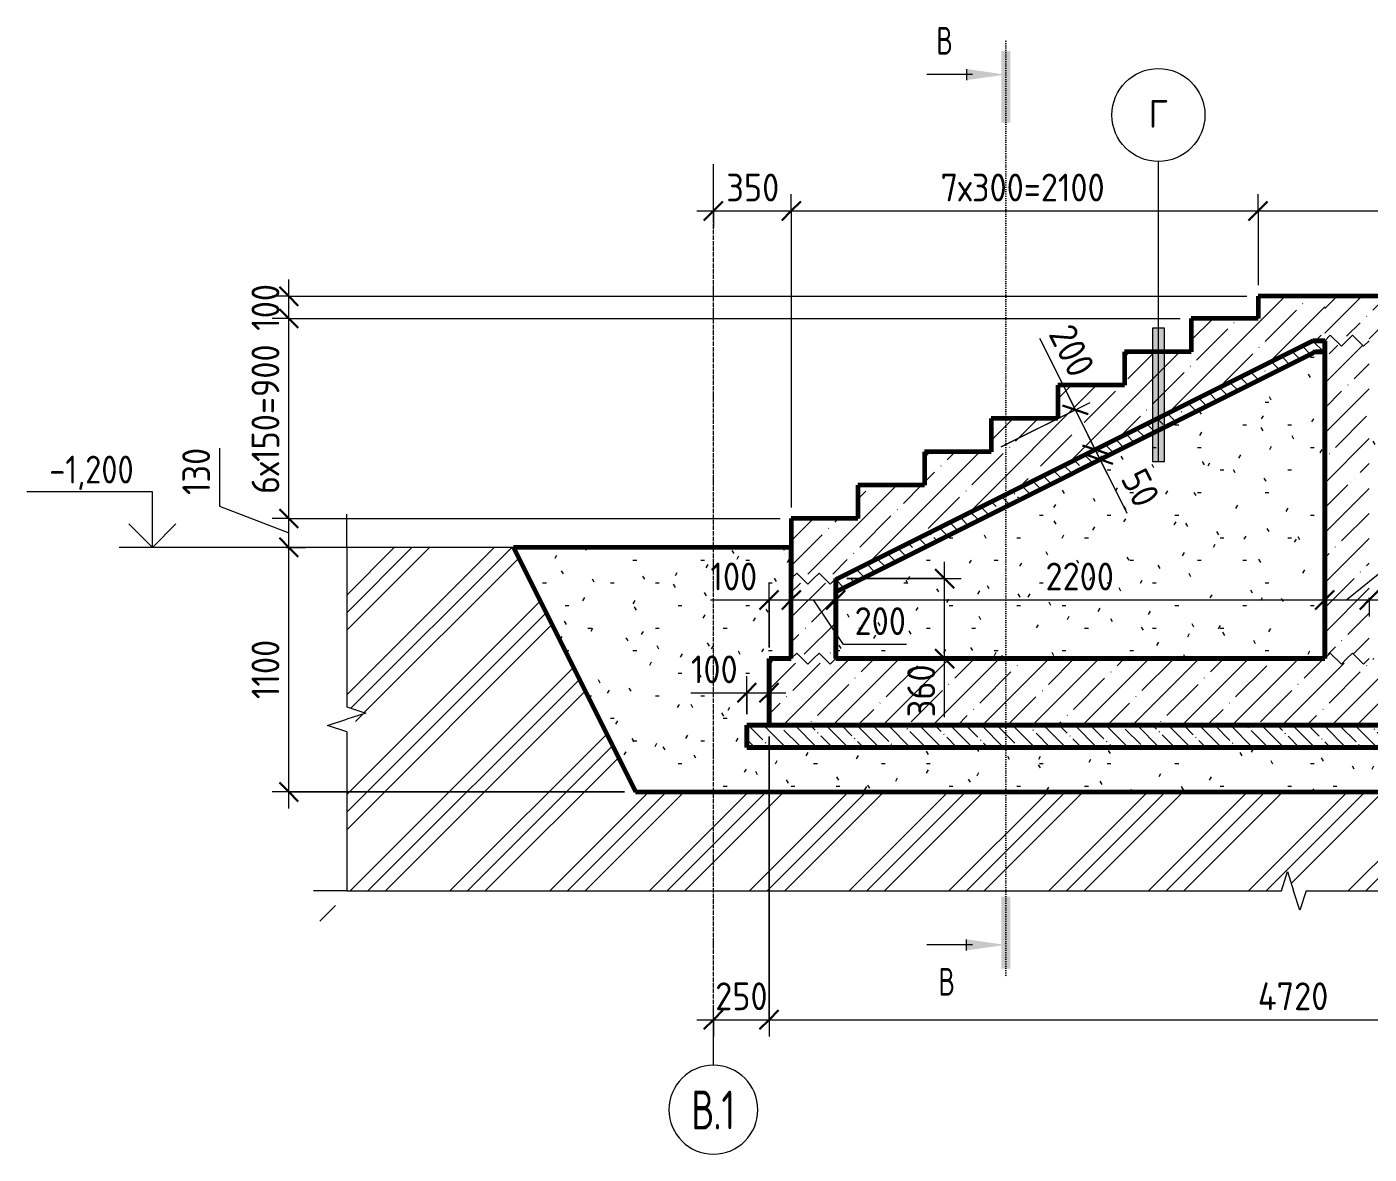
# Model space of a CAD drawing. Header units: millimetres. Extents: x 28039 to 90908, y -4005 to 79300.
# Drawn here: x 57591 to 63630, y -3930 to 1143 of the extents above; entities that cross this region are included whole.
import ezdxf

# ---------------------------------------------------------------- set-up
doc = ezdxf.new("R2010")
doc.units = ezdxf.units.MM
doc.linetypes.add('02 Штрихпунктирная _20 мм_', pattern=[25, 20, -2.5, 0, -2.5])
doc.linetypes.add('04 Пунктир 10мм', pattern=[10, 0, -10])
for name, color, linetype, lineweight in [('AA_Dim', 7, 'Continuous', 9), ('AA_Dim-50', 7, 'Continuous', 9), ('AA_Oformlenie', 7, 'Continuous', 9), ('AA_Razrez', 7, 'Continuous', 9), ('AA_Vinoska', 7, 'Continuous', 9), ('AA_Visotnaya otmetka', 7, 'Continuous', 9), ('AF_Stena', 7, 'Continuous', 9), ('Оси', 7, 'Continuous', 9)]:
    doc.layers.add(name, color=color, linetype=linetype, lineweight=lineweight)
for name, color, linetype, lineweight, true_color in [('AF_Perekritie', 7, 'Continuous', 60, 0x006a35), ('AF_Perekritie_Грунт', 7, 'Continuous', 60, 0x006a35), ('AF_Perekritie_Опалубка', 7, 'Continuous', 60, 0x006a35), ('AF_Stena_Опалубка', 7, 'Continuous', 20, 0x0063c6), ('KR_Fundament', 7, 'Continuous', 20, 0x804000)]:
    doc.layers.add(name, color=color, linetype=linetype, lineweight=lineweight, true_color=true_color)
doc.styles.add('GOST Common_1', font='GOST_Common.ttf', dxfattribs={"height": 125})
doc.styles.add('ISOCPEUR', font='isocpeur.TTF', dxfattribs={"width": 0.7, "height": 125})
doc.styles.add('ISOCPEUR_1', font='isocpeur.TTF', dxfattribs={"width": 0.9, "height": 125})
doc.styles.add('ISOCPEUR_2', font='isocpeur.TTF', dxfattribs={"width": 0.85, "height": 125})
doc.styles.add('ISOCPEUR_3', font='isocpeur.TTF', dxfattribs={"width": 0.7, "height": 175})
doc.dimstyles.new('00_Точн_3_знака__прозр_', dxfattribs={"dimscale": 304.8, "dimtxt": 125.344371, "dimasz": 0.278871, "dimexe": 0.246063, "dimexo": 0.164042, "dimgap": 0.016404, "dimtad": 1, "dimdec": 3, "dimrnd": 0.001, "dimdsep": 46, "dimtxsty": 'ISOCPEUR_1', "dimblk1": 'OBLIQUE', "dimblk2": 'OBLIQUE', "dimsah": 1, "dimcen": 0.09, "dimdle": 0.246063, "dimazin": 0, "dimtfac": 1, "dimtdec": 4, "dimtix": 1, "dimtmove": 0, "dimatfit": 3, "dimfxl": 1, "dimtvp": 1, "dimtolj": 1, "dimtzin": 0, "dimlwd": 18, "dimlwe": 18, "dimarcsym": 2})
doc.dimstyles.new('00_Точн_3_знака__прозр__1', dxfattribs={"dimscale": 304.8, "dimtxt": 125.344371, "dimasz": 0.278871, "dimexe": 0.246063, "dimexo": 0.164042, "dimgap": 0.016404, "dimtad": 1, "dimdec": 3, "dimrnd": 0.001, "dimdsep": 46, "dimtxsty": 'ISOCPEUR_1', "dimblk1": 'OBLIQUE', "dimblk2": 'OBLIQUE', "dimsah": 1, "dimcen": 0.09, "dimdle": 0.246063, "dimazin": 0, "dimtfac": 1, "dimtdec": 4, "dimtix": 1, "dimtmove": 1, "dimatfit": 3, "dimfxl": 1, "dimtvp": 1, "dimtolj": 1, "dimtzin": 0, "dimlwd": 18, "dimlwe": 18, "dimarcsym": 2})
pattern_1 = [(45, (63365.58, -750), (-112.253, 112.253), []), (45, (63477.84, -750), (-112.253, 112.253), [198.438, -39.688, 1.676, -38.011])]
pattern_2 = [(135, (63365.58, -750), (-70.0036, -70.0036), [99, -16.5, 3.3, -16.5]), (135, (63365.58, -680.04), (-70.0036, -70.0036), [])]
pattern_3 = [(0, (63365.58, -750), (406.4, 101.6), [16.764, -288.036, 16.764, -288.036, -1625.6]), (0, (63365.58, -750), (406.4, 101.6), [-609.6, 16.764, -592.836, 16.764, -288.036, -711.2]), (0, (63365.58, -750), (406.4, 101.6), [-1524, 16.764, -186.436, 16.764, -491.236]), (120, (63517.98, -699.2), (-291.1882, 301.1527), [16.764, -288.036, 16.764, -288.036, -1625.6]), (120, (63517.98, -699.2), (-291.1882, 301.1527), [-609.6, 16.764, -592.836, 16.764, -288.036, -711.2]), (120, (63517.98, -699.2), (-291.1882, 301.1527), [-1524, 16.764, -186.436, 16.764, -491.236]), (240, (63568.78, -496), (-115.2118, -402.7527), [16.764, -288.036, 16.764, -288.036, -1625.6]), (240, (63568.78, -496), (-115.2118, -402.7527), [-609.6, 16.764, -592.836, 16.764, -288.036, -711.2]), (240, (63568.78, -496), (-115.2118, -402.7527), [-1524, 16.764, -186.436, 16.764, -491.236])]

# ---------------------------------------------------------------- blocks, each defined once
blk = doc.blocks.new('Ktcnybwf - Лестница-3686718-А-А Опл')
at = {"layer": 'AF_Perekritie', "lineweight": 9}
h = blk.add_hatch(dxfattribs=at)
h.set_pattern_fill('FP_4', style=0, pattern_type=2)
h.set_pattern_definition([(45, (-31944.48, -750), (-112.253, 112.253), []), (45, (-31832.23, -750), (-112.253, 112.253), [198.438, -39.688, 1.676, -38.011])])
h.paths.add_polyline_path([(-34080.1, -1343.6), (-31932.8, -270), (-31880.1, -270), (-31880.1, -70), (-32180.1, -70), (-32180.1, -170), (-32480.1, -170), (-32480.1, -320), (-32780.1, -320), (-32780.1, -470), (-33080.1, -470), (-33080.1, -620), (-33380.1, -620), (-33380.1, -770), (-33680.1, -770), (-33680.1, -920), (-33980.1, -920), (-33980.1, -1070), (-34280.1, -1070), (-34280.1, -1320), (-34080.1, -1320), (-34080.1, -1340)])
at = {"layer": 'AF_Perekritie'}
for p, q in [((-31880.1, -70), (-32180.1, -70)), ((-32180.1, -70), (-32180.1, -170)), ((-32180.1, -170), (-32480.1, -170)), ((-32480.1, -170), (-32480.1, -320)), ((-34080.1, -1343.6), (-31932.8, -270)), ((-31932.8, -270), (-31880.1, -270)), ((-32480.1, -320), (-32780.1, -320)), ((-32780.1, -320), (-32780.1, -470)), ((-32780.1, -470), (-33080.1, -470)), ((-33080.1, -470), (-33080.1, -620)), ((-33080.1, -620), (-33380.1, -620)), ((-33380.1, -620), (-33380.1, -770)), ((-33380.1, -770), (-33680.1, -770)), ((-33680.1, -770), (-33680.1, -920)), ((-33680.1, -920), (-33980.1, -920)), ((-33980.1, -920), (-33980.1, -1070)), ((-33980.1, -1070), (-34280.1, -1070)), ((-34280.1, -1070), (-34280.1, -1340)), ((-34080.1, -1340), (-34080.1, -1343.6))]:
    blk.add_line(p, q, dxfattribs=at)
blk = doc.blocks.new('011_ЛинияОбрыва _ЭлУзла_Линия_ - Тип 1-3689518-А-А Опл')
at = {"layer": 'AA_Oformlenie'}
for p, q in [((-36280.1, -1200), (-36280.1, -1917.7)), ((-36280.1, -2029), (-36280.1, -2745.5))]:
    blk.add_line(p, q, dxfattribs=at)
blk = doc.blocks.new('011_ЛинияОбрыва _ЭлУзла_Линия_ - Тип 1-3711633-А-А Опл')
at = {"layer": 'AA_Oformlenie'}
for p, q in [((-36280.1, -2745.5), (-32075.1, -2745.5)), ((-31963.8, -2745.5), (-28060.1, -2745.5))]:
    blk.add_line(p, q, dxfattribs=at)
blk = doc.blocks.new('Последовательность узлов - 3мм масшт50 маскировка-904230-А-А Опл')
at = {"layer": 'AA_Oformlenie'}
for p, q in [((-34280.1, -1700), (-34255.1, -1675)), ((-34205.1, -1725), (-34255.1, -1675)), ((-34180.1, -1700), (-34155.1, -1675)), ((-34105.1, -1725), (-34155.1, -1675)), ((-34180.1, -1700), (-34205.1, -1725)), ((-34080.1, -1700), (-34105.1, -1725))]:
    blk.add_line(p, q, dxfattribs=at)
blk = doc.blocks.new('Разрез - Номер узла_ сзади-394133-А-А Опл')
at = {"layer": 'AA_Razrez'}
for points in [[(-33294.3, -2771.8), (-33334.2, -2771.8), (-33334.2, -3094.6), (-33294.3, -3094.6)], [(-33491.2, -2963.5), (-33491.2, -3013.1), (-33314.5, -2988.3)]]:
    blk.add_hatch(color=256, dxfattribs=at).paths.add_polyline_path(points)
for p, q in [((-33464.5, -2988.3), (-33669.4, -2988.3)), ((-33491.2, -3013.1), (-33491.2, -2963.5))]:
    blk.add_line(p, q, dxfattribs=at)
blk = doc.blocks.new('Разрез - Номер узла_ спереди-394134-А-А Опл')
at = {"layer": 'AA_Razrez'}
for points in [[(-33294.3, 711.2), (-33334.2, 711.2), (-33334.2, 1034.1), (-33294.3, 1034.1)], [(-33491.2, 902.9), (-33491.2, 952.5), (-33314.5, 927.7)]]:
    blk.add_hatch(color=256, dxfattribs=at).paths.add_polyline_path(points)
for p, q in [((-33464.5, 927.7), (-33669.4, 927.7)), ((-33491.2, 952.5), (-33491.2, 902.9))]:
    blk.add_line(p, q, dxfattribs=at)
blk = doc.blocks.new('Высотные отметки - Стрелка вверх-400292-А-А Опл')
at = {"layer": 'AA_Vinoska'}
for p, q in [((-37154, -950), (-37719, -950)), ((-37154, -1200), (-37154, -950)), ((-37154, -1200), (-37260.1, -1093.9)), ((-37154, -1200), (-37048, -1093.9)), ((-37004, -1200), (-37304, -1200))]:
    blk.add_line(p, q, dxfattribs=at)
blk = doc.blocks.new('DIMBLOCK37-А-А Опл')
at = {"layer": 'AA_Dim-50', "color": 30, "lineweight": 18, "true_color": 0xff8000, "transparency": 16777216}
for p, q in [((60930, -2050), (60930, -3399.9)), ((60930, -3324.9), (60930, -2050)), ((60680, -3314.8), (60680, -3399.9)), ((60680, -3324.9), (60680, -3314.8)), ((60605, -3324.9), (60930, -3324.9))]:
    blk.add_line(p, q, dxfattribs=at)
at = {"layer": 'AA_Dim-50', "color": 30, "lineweight": 30, "true_color": 0xff8000, "transparency": 16777216}
for p, q in [((60680, -3324.9), (60722.5, -3282.4)), ((60930, -3324.9), (60972.5, -3282.4)), ((60680, -3324.9), (60637.5, -3367.4)), ((60930, -3324.9), (60887.5, -3367.4))]:
    blk.add_line(p, q, dxfattribs=at)
at = {"layer": 'AA_Dim-50', "color": 0, "lineweight": 18, "transparency": 16777216, "insert": (60687.9, -3157.1), "char_height": 125, "width": 280.961, "attachment_point": 1, "line_spacing_factor": 1.135194, "style": 'ISOCPEUR_1'}
blk.add_mtext('250', dxfattribs=at)
blk = doc.blocks.new('_Oblique')
at = {"color": 0, "linetype": 'ByBlock', "lineweight": -2}
blk.add_line((-0.5, -0.5), (0.5, 0.5), dxfattribs=at)
blk = doc.blocks.new('DIMBLOCK38-А-А Опл')
at = {"layer": 'AA_Dim-50', "color": 30, "lineweight": 18, "true_color": 0xff8000, "transparency": 16777216}
for p, q in [((60930, -2050), (60930, -3399.9)), ((60930, -3324.9), (60930, -2050)), ((65650, -2050), (65650, -3399.9)), ((65650, -3324.9), (65650, -2050)), ((60930, -3324.9), (65650, -3324.9))]:
    blk.add_line(p, q, dxfattribs=at)
at = {"layer": 'AA_Dim-50', "color": 30, "lineweight": 30, "true_color": 0xff8000, "transparency": 16777216}
for p, q in [((60930, -3324.9), (60972.5, -3282.4)), ((65650, -3324.9), (65692.5, -3282.4)), ((60930, -3324.9), (60887.5, -3367.4)), ((65650, -3324.9), (65607.5, -3367.4))]:
    blk.add_line(p, q, dxfattribs=at)
at = {"layer": 'AA_Dim-50', "color": 0, "lineweight": 18, "transparency": 16777216, "insert": (63129.2, -3157.1), "char_height": 125, "width": 385.966, "attachment_point": 1, "line_spacing_factor": 1.135194, "style": 'ISOCPEUR_1'}
blk.add_mtext('4720', dxfattribs=at)
blk = doc.blocks.new('DIMBLOCK40-А-А Опл')
at = {"layer": 'AA_Dim-50', "color": 30, "lineweight": 18, "true_color": 0xff8000, "transparency": 16777216}
for p, q in [((58769.7, -2375), (58769.7, -1125)), ((58759.6, -1200), (58844.7, -1200)), ((58769.7, -1200), (58809.9, -1200)), ((60280, -2300), (58694.7, -2300)), ((58769.7, -2300), (60280, -2300))]:
    blk.add_line(p, q, dxfattribs=at)
at = {"layer": 'AA_Dim-50', "color": 30, "lineweight": 30, "true_color": 0xff8000, "transparency": 16777216}
for p, q in [((58769.7, -1200), (58727.2, -1157.5)), ((58769.7, -1200), (58812.2, -1242.5)), ((58769.7, -2300), (58727.2, -2257.5)), ((58769.7, -2300), (58812.2, -2342.5))]:
    blk.add_line(p, q, dxfattribs=at)
at = {"layer": 'AA_Dim-50', "color": 0, "lineweight": 18, "transparency": 16777216, "insert": (58601.9, -1882.4), "char_height": 125, "width": 317.854, "attachment_point": 1, "rotation": 90, "line_spacing_factor": 1.135194, "style": 'ISOCPEUR_1'}
blk.add_mtext('1100', dxfattribs=at)
blk = doc.blocks.new('DIMBLOCK41-А-А Опл')
at = {"layer": 'AA_Dim-50', "color": 30, "lineweight": 18, "true_color": 0xff8000, "transparency": 16777216}
for p, q in [((58458.1, -753.8), (58458.1, -1014.3)), ((58458.1, -1014.3), (58769.7, -1135)), ((58769.7, -1070), (58694.7, -1070)), ((58769.7, -1275), (58769.7, -1070)), ((58769.7, -1070), (60980, -1070)), ((58769.7, -1200), (58844.7, -1200)), ((58769.7, -1200), (58809.9, -1200))]:
    blk.add_line(p, q, dxfattribs=at)
at = {"layer": 'AA_Dim-50', "color": 30, "lineweight": 30, "true_color": 0xff8000, "transparency": 16777216}
for p, q in [((58769.7, -1070), (58727.2, -1027.5)), ((58769.7, -1070), (58812.2, -1112.5)), ((58769.7, -1200), (58727.2, -1157.5)), ((58769.7, -1200), (58812.2, -1242.5))]:
    blk.add_line(p, q, dxfattribs=at)
at = {"layer": 'AA_Dim-50', "color": 0, "lineweight": 18, "transparency": 16777216, "insert": (58290.3, -964.3), "char_height": 125, "width": 252.581, "attachment_point": 1, "rotation": 90, "line_spacing_factor": 1.135194, "style": 'ISOCPEUR_1'}
blk.add_mtext('130', dxfattribs=at)
blk = doc.blocks.new('_None')
blk = doc.blocks.new('DIMBLOCK42-А-А Опл')
at = {"layer": 'AA_Dim-50', "color": 30, "lineweight": 30, "true_color": 0xff8000, "transparency": 16777216}
for p, q in [((58769.7, -70), (58727.2, -27.5)), ((58769.7, -70), (58812.2, -112.5)), ((58769.7, -170), (58727.2, -127.5)), ((58769.7, -170), (58812.2, -212.5)), ((58769.7, -1070), (58727.2, -1027.5)), ((58769.7, -1070), (58812.2, -1112.5))]:
    blk.add_line(p, q, dxfattribs=at)
at = {"layer": 'AA_Dim-50', "color": 30, "lineweight": 18, "true_color": 0xff8000, "transparency": 16777216}
for p, q in [((58769.7, -70), (58694.7, -70)), ((58769.7, -70), (63080, -70)), ((58769.7, -170), (58694.7, -170)), ((58769.7, -1070), (58769.7, -170)), ((58769.7, -170), (62780, -170)), ((58769.7, -1070), (58694.7, -1070)), ((58769.7, -1070), (60980, -1070))]:
    blk.add_line(p, q, dxfattribs=at)
at = {"layer": 'AA_Dim-50', "color": 0, "lineweight": 18, "transparency": 16777216, "insert": (58601.9, -959.4), "char_height": 125, "width": 814.502, "attachment_point": 1, "rotation": 90, "line_spacing_factor": 1.135194, "style": 'ISOCPEUR_1'}
blk.add_mtext('6х150=900', dxfattribs=at)
blk = doc.blocks.new('DIMBLOCK43-А-А Опл')
at = {"layer": 'AA_Dim-50', "color": 30, "lineweight": 18, "true_color": 0xff8000, "transparency": 16777216}
for p, q in [((58769.7, -170), (58769.7, 5)), ((58769.7, -70), (58694.7, -70)), ((58769.7, -70), (63080, -70)), ((58769.7, -170), (58694.7, -170)), ((58769.7, -170), (62780, -170))]:
    blk.add_line(p, q, dxfattribs=at)
at = {"layer": 'AA_Dim-50', "color": 30, "lineweight": 30, "true_color": 0xff8000, "transparency": 16777216}
for p, q in [((58769.7, -70), (58727.2, -27.5)), ((58769.7, -70), (58812.2, -112.5)), ((58769.7, -170), (58727.2, -127.5)), ((58769.7, -170), (58812.2, -212.5))]:
    blk.add_line(p, q, dxfattribs=at)
at = {"layer": 'AA_Dim-50', "color": 0, "lineweight": 18, "transparency": 16777216, "insert": (58601.9, -225.2), "char_height": 125, "width": 252.581, "attachment_point": 1, "rotation": 90, "line_spacing_factor": 1.135194, "style": 'ISOCPEUR_1'}
blk.add_mtext('100', dxfattribs=at)
blk = doc.blocks.new('DIMBLOCK44-А-А Опл')
at = {"layer": 'AA_Dim-50', "color": 30, "lineweight": 18, "true_color": 0xff8000, "transparency": 16777216}
for p, q in [((60830, -1950), (60830, -1778.9)), ((60578.6, -1853.9), (60839, -1853.9)), ((60755, -1853.9), (61005, -1853.9)), ((60830, -1853.9), (60830, -1950)), ((60839, -1853.9), (60880, -1853.9)), ((60930, -1843.8), (60930, -1928.9)), ((60930, -1853.9), (60930, -1843.8))]:
    blk.add_line(p, q, dxfattribs=at)
at = {"layer": 'AA_Dim-50', "color": 30, "lineweight": 30, "true_color": 0xff8000, "transparency": 16777216}
for p, q in [((60830, -1853.9), (60872.5, -1811.4)), ((60930, -1853.9), (60972.5, -1811.4)), ((60830, -1853.9), (60787.5, -1896.4)), ((60930, -1853.9), (60887.5, -1896.4))]:
    blk.add_line(p, q, dxfattribs=at)
at = {"layer": 'AA_Dim-50', "color": 0, "lineweight": 18, "transparency": 16777216, "insert": (60578.6, -1686.1), "char_height": 125, "width": 252.581, "attachment_point": 1, "line_spacing_factor": 1.135194, "style": 'ISOCPEUR_1'}
blk.add_mtext('100', dxfattribs=at)
blk = doc.blocks.new('DIMBLOCK46-А-А Опл')
at = {"layer": 'AA_Dim-50', "color": 30, "lineweight": 18, "true_color": 0xff8000, "transparency": 16777216}
for p, q in [((61030, 314.2), (61030, 389.2)), ((60605, 314.2), (61030, 314.2)), ((60680, 314.2), (60680, 324.3)), ((60680, 314.2), (60680, 239.2)), ((61030, 314.2), (61030, -1020))]:
    blk.add_line(p, q, dxfattribs=at)
at = {"layer": 'AA_Dim-50', "color": 30, "lineweight": 30, "true_color": 0xff8000, "transparency": 16777216}
for p, q in [((60680, 314.2), (60637.5, 271.7)), ((60680, 314.2), (60722.5, 356.7)), ((61030, 314.2), (60987.5, 271.7)), ((61030, 314.2), (61072.5, 356.7))]:
    blk.add_line(p, q, dxfattribs=at)
at = {"layer": 'AA_Dim-50', "color": 0, "lineweight": 18, "transparency": 16777216, "insert": (60737.9, 482), "char_height": 125, "width": 280.961, "attachment_point": 1, "line_spacing_factor": 1.135194, "style": 'ISOCPEUR_1'}
blk.add_mtext('350', dxfattribs=at)
blk = doc.blocks.new('DIMBLOCK47-А-А Опл')
at = {"layer": 'AA_Dim-50', "color": 30, "lineweight": 18, "true_color": 0xff8000, "transparency": 16777216}
for p, q in [((61030, 314.2), (61030, 389.2)), ((63130, 314.2), (63130, 389.2)), ((65550, 314.2), (65550, 389.2)), ((61030, 314.2), (63130, 314.2)), ((61030, 314.2), (61030, -1020)), ((63130, 314.2), (63130, -20)), ((65550, 314.2), (65550, -220))]:
    blk.add_line(p, q, dxfattribs=at)
at = {"layer": 'AA_Dim-50', "color": 30, "lineweight": 30, "true_color": 0xff8000, "transparency": 16777216}
for p, q in [((61030, 314.2), (60987.5, 271.7)), ((61030, 314.2), (61072.5, 356.7)), ((63130, 314.2), (63087.5, 271.7)), ((63130, 314.2), (63172.5, 356.7)), ((65550, 314.2), (65507.5, 271.7)), ((65550, 314.2), (65592.5, 356.7))]:
    blk.add_line(p, q, dxfattribs=at)
at = {"layer": 'AA_Dim-50', "color": 0, "lineweight": 18, "transparency": 16777216, "insert": (61701.6, 482), "char_height": 125, "width": 908.155, "attachment_point": 1, "line_spacing_factor": 1.135194, "style": 'ISOCPEUR_1'}
blk.add_mtext('7х300=2100', dxfattribs=at)
blk = doc.blocks.new('DIMBLOCK48-А-А Опл')
at = {"layer": 'AA_Dim-50', "color": 30, "lineweight": 18, "true_color": 0xff8000, "transparency": 16777216}
for p, q in [((63130, 314.2), (63130, 389.2)), ((65550, 314.2), (65550, 389.2)), ((63130, 314.2), (65550, 314.2)), ((63130, 314.2), (63130, -20)), ((65550, 314.2), (65550, -220)), ((66680, 314.2), (66680, 324.3)), ((66680, 314.2), (66680, 239.2))]:
    blk.add_line(p, q, dxfattribs=at)
at = {"layer": 'AA_Dim-50', "color": 30, "lineweight": 30, "true_color": 0xff8000, "transparency": 16777216}
for p, q in [((63130, 314.2), (63087.5, 271.7)), ((63130, 314.2), (63172.5, 356.7)), ((65550, 314.2), (65507.5, 271.7)), ((65550, 314.2), (65592.5, 356.7)), ((66680, 314.2), (66637.5, 271.7)), ((66680, 314.2), (66722.5, 356.7))]:
    blk.add_line(p, q, dxfattribs=at)
at = {"layer": 'AA_Dim-50', "color": 0, "lineweight": 18, "transparency": 16777216, "insert": (64179.2, 482), "char_height": 125, "width": 385.966, "attachment_point": 1, "line_spacing_factor": 1.135194, "style": 'ISOCPEUR_1'}
blk.add_mtext('2420', dxfattribs=at)
blk = doc.blocks.new('DIMBLOCK50-А-А Опл')
at = {"layer": 'AA_Dim-50', "color": 30, "lineweight": 18, "true_color": 0xff8000, "transparency": 16777216}
for p, q in [((60930, -1650), (60930, -1361.1)), ((60666.4, -1436.1), (60926.9, -1436.1)), ((60855, -1436.1), (61030, -1436.1)), ((60926.9, -1436.1), (60980, -1436.1)), ((60930, -1436.1), (60930, -1650)), ((61030, -1426), (61030, -1511.1)), ((61030, -1436.1), (61030, -1426))]:
    blk.add_line(p, q, dxfattribs=at)
at = {"layer": 'AA_Dim-50', "color": 30, "lineweight": 30, "true_color": 0xff8000, "transparency": 16777216}
for p, q in [((60930, -1436.1), (60887.5, -1478.6)), ((60930, -1436.1), (60972.5, -1393.6)), ((61030, -1436.1), (60987.5, -1478.6)), ((61030, -1436.1), (61072.5, -1393.6))]:
    blk.add_line(p, q, dxfattribs=at)
at = {"layer": 'AA_Dim-50', "color": 0, "lineweight": 18, "transparency": 16777216, "insert": (60666.4, -1268.3), "char_height": 125, "width": 252.581, "attachment_point": 1, "line_spacing_factor": 1.135194, "style": 'ISOCPEUR_1'}
blk.add_mtext('100', dxfattribs=at)
blk = doc.blocks.new('DIMBLOCK51-А-А Опл')
at = {"layer": 'AA_Dim-50', "color": 30, "lineweight": 30, "true_color": 0xff8000, "transparency": 16777216}
for p, q in [((61030, -1436.1), (60987.5, -1478.6)), ((61030, -1436.1), (61072.5, -1393.6)), ((61230, -1436.1), (61187.5, -1478.6)), ((61230, -1436.1), (61272.5, -1393.6))]:
    blk.add_line(p, q, dxfattribs=at)
at = {"layer": 'AA_Dim-50', "color": 30, "lineweight": 18, "true_color": 0xff8000, "transparency": 16777216}
for p, q in [((61030, -1426), (61030, -1511.1)), ((61030, -1436.1), (61030, -1426)), ((61030, -1436.1), (61230, -1436.1)), ((61265.1, -1636.8), (61130, -1436.1)), ((61230, -1426), (61230, -1511.1)), ((61230, -1436.1), (61230, -1426)), ((61549.2, -1636.8), (61265.1, -1636.8))]:
    blk.add_line(p, q, dxfattribs=at)
at = {"layer": 'AA_Dim-50', "color": 0, "lineweight": 18, "transparency": 16777216, "insert": (61315.1, -1469), "char_height": 125, "width": 280.961, "attachment_point": 1, "line_spacing_factor": 1.135194, "style": 'ISOCPEUR_1'}
blk.add_mtext('200', dxfattribs=at)
blk = doc.blocks.new('DIMBLOCK52-А-А Опл')
at = {"layer": 'AA_Dim-50', "color": 30, "lineweight": 30, "true_color": 0xff8000, "transparency": 16777216}
for p, q in [((61230, -1436.1), (61187.5, -1478.6)), ((61230, -1436.1), (61272.5, -1393.6)), ((63430, -1436.1), (63387.5, -1478.6)), ((63430, -1436.1), (63472.5, -1393.6))]:
    blk.add_line(p, q, dxfattribs=at)
at = {"layer": 'AA_Dim-50', "color": 30, "lineweight": 18, "true_color": 0xff8000, "transparency": 16777216}
for p, q in [((61230, -1426), (61230, -1511.1)), ((61230, -1436.1), (61230, -1426)), ((61230, -1436.1), (63430, -1436.1)), ((63430, -1426), (63430, -1511.1)), ((63430, -1436.1), (63430, -1426))]:
    blk.add_line(p, q, dxfattribs=at)
at = {"layer": 'AA_Dim-50', "color": 0, "lineweight": 18, "transparency": 16777216, "insert": (62173.9, -1268.3), "char_height": 125, "width": 374.614, "attachment_point": 1, "line_spacing_factor": 1.135194, "style": 'ISOCPEUR_1'}
blk.add_mtext('2200', dxfattribs=at)
blk = doc.blocks.new('DIMBLOCK53-А-А Опл')
at = {"layer": 'AA_Dim-50', "color": 30, "lineweight": 18, "true_color": 0xff8000, "transparency": 16777216}
for p, q in [((63725.6, -1276.1), (63530, -1436.1)), ((64009.8, -1276.1), (63725.6, -1276.1)), ((63430, -1426), (63430, -1511.1)), ((63430, -1436.1), (63430, -1426)), ((63430, -1436.1), (63630, -1436.1)), ((63630, -1426), (63630, -1511.1)), ((63630, -1436.1), (63630, -1426))]:
    blk.add_line(p, q, dxfattribs=at)
at = {"layer": 'AA_Dim-50', "color": 30, "lineweight": 30, "true_color": 0xff8000, "transparency": 16777216}
for p, q in [((63430, -1436.1), (63387.5, -1478.6)), ((63430, -1436.1), (63472.5, -1393.6)), ((63630, -1436.1), (63587.5, -1478.6)), ((63630, -1436.1), (63672.5, -1393.6))]:
    blk.add_line(p, q, dxfattribs=at)
at = {"layer": 'AA_Dim-50', "color": 0, "lineweight": 18, "transparency": 16777216, "insert": (63775.6, -1108.2), "char_height": 125, "width": 280.961, "attachment_point": 1, "line_spacing_factor": 1.135194, "style": 'ISOCPEUR_1'}
blk.add_mtext('200', dxfattribs=at)
blk = doc.blocks.new('DIMBLOCK54-А-А Опл')
at = {"layer": 'AA_Dim-50', "color": 30, "lineweight": 30, "true_color": 0xff8000, "transparency": 16777216}
for p, q in [((63630, -1436.1), (63587.5, -1478.6)), ((63630, -1436.1), (63672.5, -1393.6)), ((65350, -1436.1), (65307.5, -1478.6)), ((65350, -1436.1), (65392.5, -1393.6))]:
    blk.add_line(p, q, dxfattribs=at)
at = {"layer": 'AA_Dim-50', "color": 30, "lineweight": 18, "true_color": 0xff8000, "transparency": 16777216}
for p, q in [((63630, -1426), (63630, -1511.1)), ((63630, -1436.1), (63630, -1426)), ((63630, -1436.1), (65350, -1436.1)), ((65350, -1426), (65350, -1511.1)), ((65350, -1436.1), (65350, -1426))]:
    blk.add_line(p, q, dxfattribs=at)
at = {"layer": 'AA_Dim-50', "color": 0, "lineweight": 18, "transparency": 16777216, "insert": (64345.7, -1268.3), "char_height": 125, "width": 346.234, "attachment_point": 1, "line_spacing_factor": 1.135194, "style": 'ISOCPEUR_1'}
blk.add_mtext('1720', dxfattribs=at)
blk = doc.blocks.new('DIMBLOCK57-А-А Опл')
at = {"layer": 'AA_Dim-50', "color": 30, "lineweight": 18, "true_color": 0xff8000, "transparency": 16777216}
for p, q in [((62146.9, -258.3), (62273.9, -512.5)), ((62273.9, -512.5), (62352.9, -670.4)), ((62431.1, -826.9), (62274.6, -513.8)), ((61974.7, -747.6), (62375.2, -547.4)), ((62308.2, -580.9), (61974.7, -747.6)), ((62388.6, -764.3), (62464.7, -726.3)), ((62397.6, -759.8), (62388.6, -764.3))]:
    blk.add_line(p, q, dxfattribs=at)
at = {"layer": 'AA_Dim-50', "color": 30, "lineweight": 30, "true_color": 0xff8000, "transparency": 16777216}
for p, q in [((62308.2, -580.9), (62251.1, -561.9)), ((62308.2, -580.9), (62365.2, -599.9)), ((62397.6, -759.8), (62340.6, -740.8)), ((62397.6, -759.8), (62454.6, -778.8))]:
    blk.add_line(p, q, dxfattribs=at)
at = {"layer": 'AA_Dim-50', "color": 0, "lineweight": 18, "transparency": 16777216, "insert": (62297, -183.3), "char_height": 125, "width": 280.961, "attachment_point": 1, "rotation": 296.56505, "line_spacing_factor": 1.135194, "style": 'ISOCPEUR_1'}
blk.add_mtext('200', dxfattribs=at)
blk = doc.blocks.new('DIMBLOCK58-А-А Опл')
at = {"layer": 'AA_Dim-50', "color": 30, "lineweight": 18, "true_color": 0xff8000, "transparency": 16777216}
for p, q in [((62453.5, -871.6), (62364.1, -692.7)), ((62388.6, -764.3), (62464.7, -726.3)), ((62397.6, -759.8), (62388.6, -764.3)), ((62449.4, -863.4), (62408.8, -782.2)), ((62410.9, -809.1), (62487, -771)), ((62420, -804.5), (62410.9, -809.1)), ((62541.5, -1047.7), (62449.4, -863.4))]:
    blk.add_line(p, q, dxfattribs=at)
at = {"layer": 'AA_Dim-50', "color": 30, "lineweight": 30, "true_color": 0xff8000, "transparency": 16777216}
for p, q in [((62397.6, -759.8), (62340.6, -740.8)), ((62397.6, -759.8), (62454.6, -778.8)), ((62420, -804.5), (62362.9, -785.5)), ((62420, -804.5), (62477, -823.5))]:
    blk.add_line(p, q, dxfattribs=at)
at = {"layer": 'AA_Dim-50', "color": 0, "lineweight": 18, "transparency": 16777216, "insert": (62621.8, -833), "char_height": 125, "width": 187.307, "attachment_point": 1, "rotation": 296.56491, "line_spacing_factor": 1.135194, "style": 'ISOCPEUR_1'}
blk.add_mtext('50', dxfattribs=at)
blk = doc.blocks.new('010_Флажок только номер _ТиповАннот_ - Узел Г-3715186-А-А Опл')
at = {"layer": 'AA_Vinoska'}
blk.add_hatch(color=256, dxfattribs=at).paths.add_polyline_path([(-32600.5, -213.4), (-32600.5, -813.4), (-32655.5, -813.4), (-32655.5, -213.4)])
for p, q in [((-32628, -813.4), (-32628, 536.6)), ((-32600.5, -213.4), (-32655.5, -213.4)), ((-32655.5, -213.4), (-32655.5, -813.4)), ((-32600.5, -813.4), (-32600.5, -213.4)), ((-32655.5, -813.4), (-32600.5, -813.4))]:
    blk.add_line(p, q, dxfattribs=at)
blk.add_circle((-32628, 745.7), 209.1, dxfattribs=at)
blk = doc.blocks.new('DIMBLOCK60-А-А Опл')
at = {"layer": 'AA_Dim-50', "color": 30, "lineweight": 18, "true_color": 0xff8000, "transparency": 16777216}
for p, q in [((61720.2, -1775), (61720.2, -1265)), ((61280, -1340), (61795.2, -1340)), ((61720.2, -1340), (61280, -1340)), ((61720.2, -1680.1), (61720.2, -1520)), ((61720.2, -1964.2), (61720.2, -1680.1)), ((61710.1, -1700), (61795.2, -1700)), ((61720.2, -1700), (61710.1, -1700))]:
    blk.add_line(p, q, dxfattribs=at)
at = {"layer": 'AA_Dim-50', "color": 30, "lineweight": 30, "true_color": 0xff8000, "transparency": 16777216}
for p, q in [((61720.2, -1340), (61677.7, -1297.5)), ((61720.2, -1340), (61762.7, -1382.5)), ((61720.2, -1700), (61677.7, -1657.5)), ((61720.2, -1700), (61762.7, -1742.5))]:
    blk.add_line(p, q, dxfattribs=at)
at = {"layer": 'AA_Dim-50', "color": 0, "lineweight": 18, "transparency": 16777216, "insert": (61552.4, -1964.2), "char_height": 125, "width": 280.961, "attachment_point": 1, "rotation": 90, "line_spacing_factor": 1.135194, "style": 'ISOCPEUR_1'}
blk.add_mtext('360', dxfattribs=at)
blk = doc.blocks.new('Ось сетки - d_4мм-2765513-А-А Опл')
at = {"layer": 'Оси', "color": 12, "true_color": 0xc80000}
for start, end in [(0, 180), (0, 180), (180, 360), (180, 360)]:
    blk.add_arc((-34630.1, -3730), 200, start, end, dxfattribs=at)

msp = doc.modelspace()

# ---------------------------------------------------------------- hatches: boundary and pattern name
at = {"layer": 'AF_Perekritie', "lineweight": 9}
h = msp.add_hatch(dxfattribs=at)
h.set_pattern_fill('FP_4', style=0, pattern_type=2)
h.set_pattern_definition(pattern_1)
h.paths.add_polyline_path([(65350.007, -270), (65350.007, -250), (65550.007, -250), (65550.007, -70), (63430.007, -70), (63430.007, -250), (63630.007, -250), (63630.007, -270)])
h = msp.add_hatch(dxfattribs=at)
h.set_pattern_fill('FP_6', style=0, pattern_type=2)
h.set_pattern_definition(pattern_2)
h.paths.add_polyline_path([(61230.007, -1399.5016), (63377.2206, -325.9016), (63377.2206, -270), (61230.007, -1343.6), (61230.007, -1360)])
h = msp.add_hatch(dxfattribs=at)
h.set_pattern_fill('FP_6', style=0, pattern_type=2)
h.set_pattern_definition(pattern_2)
h.paths.add_polyline_path([(63377.2206, -320), (63430.007, -320), (63430.007, -270), (63377.2206, -270), (63377.2206, -290)])
h = msp.add_hatch(dxfattribs=at)
h.set_pattern_fill('FP_5', style=0, pattern_type=2)
h.set_pattern_definition([(45, (63365.6, -750), (-224.506, 224.506), []), (45, (63444.96, -750), (0, 449.013), []), (45, (63286.2, -750), (0, 449.013), [])])
h.paths.add_polyline_path([(58859.6376, -2881.4931), (58980.007, -2881.4931), (58980.007, -2795.4713), (58859.6376, -2795.4713)])
h.paths.add_polyline_path([(59069.2597, -2745.4713), (63235.007, -2745.4713), (63262.507, -2658.8688), (63290.007, -2745.4713), (63290.007, -2706.2186), (63346.3157, -2706.2186), (63346.3157, -2745.4713), (67250.007, -2745.4713), (67250.007, -2029.0443), (67210.7543, -2029.0443), (67210.7543, -1972.7357), (67250.007, -1972.7357), (67163.4045, -1945.2357), (67250.007, -1917.7357), (67250.007, -1200), (66800.007, -1200), (66250.007, -2300), (60330.007, -2300), (59780.007, -1200), (59030.007, -1200), (59030.007, -1917.7357), (59116.6095, -1945.2357), (59030.007, -1972.7357), (59069.2597, -1972.7357), (59069.2597, -2029.0443), (59030.007, -2029.0443), (59030.007, -2745.4713)])
h = msp.add_hatch(dxfattribs=at)
h.set_pattern_fill('FP_4', style=0, pattern_type=2)
h.set_pattern_definition(pattern_1)
h.paths.add_polyline_path([(65361.2098, -2000), (65650.007, -2000), (65650.007, -1700), (65550.007, -1700), (65550.007, -1720), (65350.007, -1720), (65350.007, -1700), (63630.007, -1700), (63630.007, -1720), (63430.007, -1720), (63430.007, -1700), (61230.007, -1700), (61230.007, -1720), (61030.007, -1720), (61030.007, -1700), (60930.007, -1700), (60930.007, -2000), (65350.007, -2000)])
h = msp.add_hatch(dxfattribs=at)
h.set_pattern_fill('FP_6', style=0, pattern_type=2)
h.set_pattern_definition(pattern_2)
h.paths.add_polyline_path([(63194.0191, -2100), (65750.007, -2100), (65750.007, -2000), (60830.007, -2000), (60830.007, -2100), (61026.8284, -2100)])
at = {"layer": 'AF_Stena'}
h = msp.add_hatch(dxfattribs=at)
h.set_pattern_fill('FP_4', color=256, style=0, pattern_type=2)
h.set_pattern_definition(pattern_1)
h.paths.add_polyline_path([(63630.007, -1680), (63630.007, -290), (63430.007, -290), (63430.007, -1680), (63530.007, -1680)])
h = msp.add_hatch(dxfattribs=at)
h.set_pattern_fill('FP_4', color=256, style=0, pattern_type=2)
h.set_pattern_definition(pattern_1)
h.paths.add_polyline_path([(61030.007, -1680), (61230.007, -1680), (61230.007, -1360), (61030.007, -1360)])
at = {"layer": 'KR_Fundament', "lineweight": 9}
h = msp.add_hatch(dxfattribs=at)
h.set_pattern_fill('FP_7', style=0, pattern_type=2)
h.set_pattern_definition(pattern_3)
h.paths.add_polyline_path([(63430.007, -1700), (63430.007, -320), (63389.024, -320), (61230.007, -1399.5085), (61230.007, -1700), (63194.0191, -1700)])
h.paths.add_polyline_path([(63630.007, -1700), (65350.007, -1700), (65350.007, -320), (63630.007, -320), (63630.007, -1680)])
h = msp.add_hatch(dxfattribs=at)
h.set_pattern_fill('FP_7', style=0, pattern_type=2)
h.set_pattern_definition(pattern_3)
h.paths.add_polyline_path([(60330.007, -2300), (66250.007, -2300), (66800.007, -1200), (65550.007, -1200), (65550.007, -1700), (65650.007, -1700), (65650.007, -2000), (65750.007, -2000), (65750.007, -2100), (60830.007, -2100), (60830.007, -2000), (60930.007, -2000), (60930.007, -1700), (61030.007, -1700), (61030.007, -1200), (59780.007, -1200)])

# ---------------------------------------------------------------- linework, layer by layer
at = {"layer": 'AA_Razrez', "color": 7, "linetype": '04 Пунктир 10мм', "true_color": 0xffffff}
msp.add_line((61995.5287, 1077.709), (61995.5287, -3138.3089), dxfattribs=at)
at = {"layer": 'AA_Vinoska'}
for p, q in [((59030.007, -1200), (59030.007, -1050)), ((59030.007, -1917.7357), (59116.6095, -1945.2357)), ((58943.3569, -2000.89), (59030.007, -1972.7357)), ((59116.6095, -1945.2357), (59030.007, -1972.7357)), ((59030.007, -2029.0443), (58943.3569, -2000.89)), ((63235.007, -2745.4713), (63262.507, -2658.8688)), ((63262.507, -2658.8688), (63290.007, -2745.4713)), ((59030.007, -2745.4713), (58880.007, -2745.4713)), ((63318.1613, -2832.1215), (63290.007, -2745.4713)), ((63346.3157, -2745.4713), (63318.1613, -2832.1215))]:
    msp.add_line(p, q, dxfattribs=at)
at = {"layer": 'AA_Visotnaya otmetka', "color": 92, "true_color": 0x00cc00}
for p, q in [((58581.7001, -1200), (58156.0334, -1200)), ((59490.5237, -1200), (58581.7001, -1200))]:
    msp.add_line(p, q, dxfattribs=at)
at = {"layer": 'AF_Perekritie_Грунт', "lineweight": 20}
for p, q in [((59780.007, -1200), (59030.007, -1200)), ((60330.007, -2300), (59780.007, -1200)), ((66250.007, -2300), (60330.007, -2300))]:
    msp.add_line(p, q, dxfattribs=at)
at = {"layer": 'AF_Perekritie_Опалубка'}
msp.add_line((65550.007, -70), (63430.007, -70), dxfattribs=at)
at = {"layer": 'AF_Stena_Опалубка', "lineweight": 60}
for p, q in [((63430.007, -270), (63430.007, -1700)), ((61230.007, -1700), (61230.007, -1340))]:
    msp.add_line(p, q, dxfattribs=at)
at = {"layer": 'AF_Stena_Опалубка'}
msp.add_line((61030.007, -1340), (61030.007, -1700), dxfattribs=at)
at = {"layer": 'KR_Fundament', "lineweight": 60}
for p, q in [((63377.2206, -270), (61230.007, -1343.6)), ((63430.007, -270), (63377.2206, -270)), ((63430.007, -320), (63430.007, -270)), ((63389.024, -320), (61230.007, -1399.5085)), ((61230.007, -1399.5016), (63377.2206, -325.9016)), ((63377.2206, -325.9016), (63377.2206, -320)), ((63377.2206, -320), (63430.007, -320)), ((63430.007, -320), (63389.024, -320)), ((63430.007, -1700), (63430.007, -320)), ((61030.007, -1200), (59780.007, -1200)), ((59780.007, -1200), (60330.007, -2300)), ((61030.007, -1700), (61030.007, -1200)), ((61230.007, -1343.6), (61230.007, -1399.5016)), ((61230.007, -1399.5085), (61230.007, -1700)), ((61030.007, -1700), (60930.007, -1700)), ((60930.007, -1700), (60930.007, -2000)), ((60930.007, -2000), (60930.007, -1700)), ((60930.007, -1700), (61030.007, -1700)), ((63430.007, -1700), (61230.007, -1700)), ((61230.007, -1700), (63430.007, -1700)), ((65750.007, -2000), (60830.007, -2000)), ((60830.007, -2000), (60830.007, -2100)), ((60830.007, -2100), (60830.007, -2000)), ((60830.007, -2000), (60930.007, -2000)), ((60930.007, -2000), (65650.007, -2000)), ((60830.007, -2100), (65750.007, -2100)), ((65750.007, -2100), (60830.007, -2100)), ((60330.007, -2300), (66250.007, -2300))]:
    msp.add_line(p, q, dxfattribs=at)
at = {"layer": 'Оси'}
for p, q in [((60680.007, 274.1928), (60680.007, 524.1928)), ((60680.007, -3529.9886), (60680.007, -3279.9886))]:
    msp.add_line(p, q, dxfattribs=at)
at = {"layer": 'Оси', "linetype": '02 Штрихпунктирная _20 мм_'}
msp.add_line((60680.007, -3279.9886), (60680.007, 274.1928), dxfattribs=at)

# ---------------------------------------------------------------- block references
at = {"layer": 'AA_Oformlenie'}
for name, p in [('Последовательность узлов - 3мм масшт50 маскировка-904230-А-А Опл', (97710.0686, 1430)), ('011_ЛинияОбрыва _ЭлУзла_Линия_ - Тип 1-3689518-А-А Опл', (95310.0686, 0)), ('Последовательность узлов - 3мм масшт50 маскировка-904230-А-А Опл', (95310.0686, 0)), ('Последовательность узлов - 3мм масшт50 маскировка-904230-А-А Опл', (97710.0686, 0)), ('011_ЛинияОбрыва _ЭлУзла_Линия_ - Тип 1-3711633-А-А Опл', (95310.0686, 0))]:
    msp.add_blockref(name, p, dxfattribs=at)
at = {"layer": 'AA_Oformlenie', "rotation": 180}
msp.add_blockref('Последовательность узлов - 3мм масшт50 маскировка-904230-А-А Опл', (26949.9454, -3040), dxfattribs=at)
at = {"layer": 'AA_Razrez'}
for name in ['Разрез - Номер узла_ спереди-394134-А-А Опл', 'Разрез - Номер узла_ сзади-394133-А-А Опл']:
    msp.add_blockref(name, (95310.0686, 0), dxfattribs=at)
at = {"layer": 'AA_Vinoska'}
for name in ['010_Флажок только номер _ТиповАннот_ - Узел Г-3715186-А-А Опл', 'Высотные отметки - Стрелка вверх-400292-А-А Опл']:
    msp.add_blockref(name, (95310.0686, 0), dxfattribs=at)
at = {"layer": 'AF_Perekritie_Опалубка'}
msp.add_blockref('Ktcnybwf - Лестница-3686718-А-А Опл', (95310.0686, 0), dxfattribs=at)
at = {"layer": 'Оси', "color": 12, "true_color": 0xc80000}
msp.add_blockref('Ось сетки - d_4мм-2765513-А-А Опл', (95310.0686, 0), dxfattribs=at)

# ---------------------------------------------------------------- texts
at = {"layer": 'AA_Razrez', "char_height": 125, "width": 84.177187, "attachment_point": 1, "style": 'ISOCPEUR'}
for insert in [(61682.9851, 1142.4396), (61692.5722, -3092.0707)]:
    msp.add_mtext('\\fISOCPEUR|b0|i0|c204|p34|;\\W.7;В', dxfattribs=dict(at, insert=insert))
at = {"layer": 'AA_Vinoska', "insert": (62637.0906, 813.7391), "char_height": 125, "width": 108.227812, "attachment_point": 1, "style": 'GOST Common_1'}
msp.add_mtext('\\fGOST Common|b0|i0|c204|p34|;Г', dxfattribs=at)
at = {"layer": 'AA_Visotnaya otmetka', "color": 92, "true_color": 0x00cc00, "insert": (57691.7711, -787.1602), "char_height": 125, "width": 454.22946, "attachment_point": 1, "line_spacing_factor": 1.135194, "style": 'ISOCPEUR_2'}
msp.add_mtext('-1,200', dxfattribs=at)
at = {"layer": 'Оси', "char_height": 175, "width": 120.653969, "attachment_point": 1, "style": 'ISOCPEUR_3'}
for s, insert in [('\\fISOCPEUR|b0|i0|c204|p34|;\\W.7;В', (60580.3667, -3643.7583)), ('.1', (60679.9161, -3643.7583))]:
    msp.add_mtext(s, dxfattribs=dict(at, insert=insert))

# ---------------------------------------------------------------- dimensions: what is measured, and where the dimension line sits
at = {"layer": 'AA_Dim', "color": 30, "lineweight": 18, "true_color": 0xff8000}
for base, p1, p2, text, override, picture, middle in [((61030.007, 314.1725), (60680.007, 374.2766), (61030.007, -1070), '350', {"dimpost": '<>', "dimblk1": 'None', "dimblk2": 'None', "dimsah": 1, "dimfxl": 1486.080355}, 'DIMBLOCK46-А-А Опл', (60855.007, 381.6725)), ((65550.007, 314.1725), (63130.007, -70), (65550.007, -270), '2420', {"dimpost": '<>', "dimblk1": 'None', "dimblk2": 'None', "dimsah": 1, "dimfxl": 2428.250399}, 'DIMBLOCK48-А-А Опл', (64340.007, 381.6725))]:
    dim = msp.add_linear_dim(base=base, p1=p1, p2=p2, text=text, dimstyle='00_Точн_3_знака__прозр_', override=override, dxfattribs=at)
    dim.commit()
    dim.dimension.update_dxf_attribs({"geometry": picture, "text_midpoint": middle})
for base, p1, p2, angle, text, override, picture, middle in [((63130.007, 314.1725), (61030.007, -1070), (63130.007, -70), 0, '7х300=2100', {"dimpost": '<>', "dimblk1": 'None', "dimblk2": 'None', "dimsah": 1, "dimfxl": 2325.94067}, 'DIMBLOCK47-А-А Опл', (62080.007, 381.6725)), ((58769.7196, -70), (62830.007, -170), (63130.007, -70), 90, '100', {"dimpost": '<>', "dimblk1": 'None', "dimblk2": 'None', "dimsah": 1, "dimfxl": 316.227766}, 'DIMBLOCK43-А-А Опл', (58702.2196, -120)), ((58769.7196, -170), (61030.007, -1070), (62830.007, -170), 90, '6х150=900', {"dimpost": '<>', "dimblk1": 'None', "dimblk2": 'None', "dimsah": 1, "dimfxl": 2012.46118}, 'DIMBLOCK42-А-А Опл', (58702.2196, -620))]:
    dim = msp.add_linear_dim(base=base, p1=p1, p2=p2, angle=angle, text=text, dimstyle='00_Точн_3_знака__прозр_', override=override, dxfattribs=at)
    dim.commit()
    dim.dimension.update_dxf_attribs({"geometry": picture, "text_midpoint": middle})
for base, p1, p2, angle, override, picture, middle, turn in [((62308.1529, -580.927), (62343.8369, -786.6918), (61930.007, -770), 296.56505118, {"dimpost": '<>', "dimfxl": 414.166451}, 'DIMBLOCK57-А-А Опл', (62285.2692, -346.1973), 296.56505118), ((62397.5944, -759.81), (62366.1962, -831.4106), (62343.8356, -786.6892), 296.56490607, {"dimpost": '<>', "dimfxl": 50}, 'DIMBLOCK58-А-А Опл', (62589.1938, -954.0485), 296.56490607), ((61720.1906, -1340), (61660.0865, -1700), (61230.007, -1340), 90, {"dimpost": '<>', "dimfxl": 560.863961}, 'DIMBLOCK60-А-А Опл', (61635.6841, -1823.758), 90)]:
    dim = msp.add_linear_dim(base=base, p1=p1, p2=p2, angle=angle, dimstyle='00_Точн_3_знака__прозр__1', override=override, dxfattribs=at)
    dim.commit()
    dim.dimension.update_dxf_attribs({"geometry": picture, "text_midpoint": middle, "dimtype": 160, "text_rotation": turn})
dim = msp.add_linear_dim(base=(58769.7196, -1070), p1=(58709.6155, -1200), p2=(61030.007, -1070), angle=90, text='130', dimstyle='00_Точн_3_знака__прозр__1', override={"dimpost": '<>', "dimblk1": 'None', "dimblk2": 'None', "dimsah": 1, "dimfxl": 2324.030268}, dxfattribs=at)
dim.commit()
dim.dimension.update_dxf_attribs({"geometry": 'DIMBLOCK41-А-А Опл', "text_midpoint": (58373.6311, -837.9612), "dimtype": 160, "text_rotation": 90})
dim = msp.add_linear_dim(base=(58769.7196, -1200), p1=(60330.007, -2300), p2=(58709.6155, -1200), angle=90, dimstyle='00_Точн_3_знака__прозр_', override={"dimpost": '<>', "dimfxl": 1958.486302}, dxfattribs=at)
dim.commit()
dim.dimension.update_dxf_attribs({"geometry": 'DIMBLOCK40-А-А Опл', "text_midpoint": (58702.2196, -1750)})
for base, p1, p2, override, picture, middle in [((63630.007, -1436.1189), (63430.007, -1376.0148), (63630.007, -1376.0148), {"dimpost": '<>', "dimfxl": 200}, 'DIMBLOCK53-А-А Опл', (63916.0983, -1191.5606)), ((61030.007, -1436.1189), (60930.007, -1700), (61030.007, -1376.0148), {"dimpost": '<>', "dimfxl": 339.066952}, 'DIMBLOCK50-А-А Опл', (60792.6851, -1351.6124)), ((61230.007, -1436.1189), (61030.007, -1376.0148), (61230.007, -1376.0148), {"dimpost": '<>', "dimfxl": 200}, 'DIMBLOCK51-А-А Опл', (61455.5942, -1552.2933)), ((60930.007, -1853.905), (60830.007, -2000), (60930.007, -1793.8009), {"dimpost": '<>', "dimfxl": 229.168181}, 'DIMBLOCK44-А-А Опл', (60704.8455, -1769.3985))]:
    dim = msp.add_linear_dim(base=base, p1=p1, p2=p2, dimstyle='00_Точн_3_знака__прозр__1', override=override, dxfattribs=at)
    dim.commit()
    dim.dimension.update_dxf_attribs({"geometry": picture, "text_midpoint": middle, "dimtype": 160})
for base, p1, p2, override, picture, middle in [((63430.007, -1436.1189), (61230.007, -1376.0148), (63430.007, -1376.0148), {"dimpost": '<>', "dimfxl": 2200}, 'DIMBLOCK52-А-А Опл', (62330.007, -1368.6189)), ((65350.007, -1436.1189), (63630.007, -1376.0148), (65350.007, -1376.0148), {"dimpost": '<>', "dimfxl": 1720}, 'DIMBLOCK54-А-А Опл', (64490.007, -1368.6189)), ((60930.007, -3324.9128), (60680.007, -3264.8088), (60930.007, -2000), {"dimpost": '<>', "dimfxl": 1289.279328}, 'DIMBLOCK37-А-А Опл', (60805.007, -3257.4128)), ((65650.007, -3324.9128), (60930.007, -2000), (65650.007, -2000), {"dimpost": '<>', "dimfxl": 4720}, 'DIMBLOCK38-А-А Опл', (63290.007, -3257.4128))]:
    dim = msp.add_linear_dim(base=base, p1=p1, p2=p2, dimstyle='00_Точн_3_знака__прозр_', override=override, dxfattribs=at)
    dim.commit()
    dim.dimension.update_dxf_attribs({"geometry": picture, "text_midpoint": middle})

doc.saveas('drawing.dxf')
